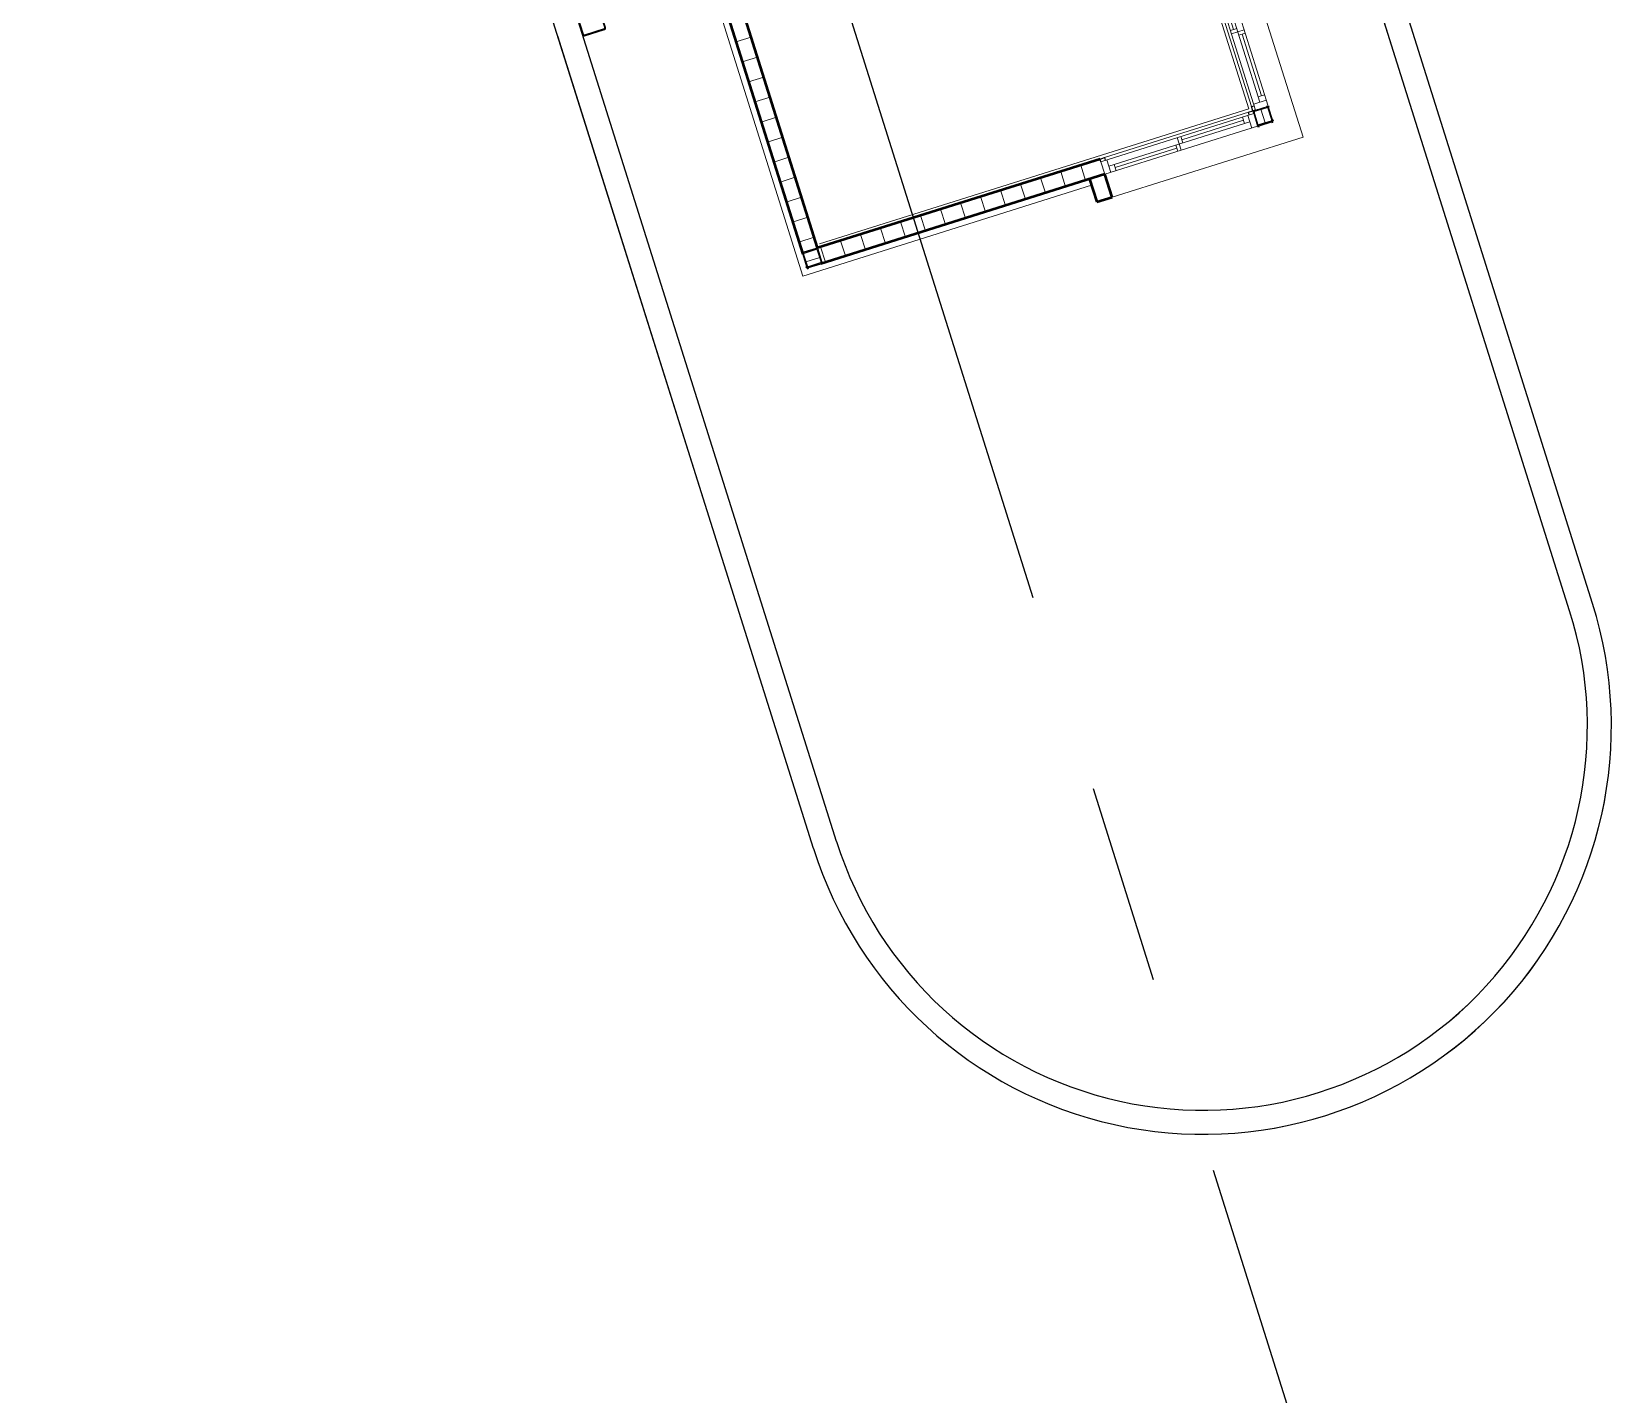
# Model space of a CAD drawing. Header units: metres. Extents: x 689715 to 690980, y 1005284 to 1006835.
# Drawn here: x 690792.26 to 690802.13, y 1005708.67 to 1005717.18 of the extents above; entities that cross this region are included whole.
import ezdxf

# ---------------------------------------------------------------- set-up
doc = ezdxf.new("R2010")
doc.units = ezdxf.units.M
doc.linetypes.add('CENTER', pattern=[2, 1.25, -0.25, 0.25, -0.25])
for name, color, linetype, lineweight in [('A-FLOR', 250, 'Continuous', 9), ('A-GLAZ', 151, 'Continuous', 9), ('A-WALL', 250, 'Continuous', 9), ('A-WALL-PATT', 250, 'Continuous', 25), ('S-COLS', 6, 'Continuous', 25)]:
    doc.layers.add(name, color=color, linetype=linetype, lineweight=lineweight)
doc.layers.add('C-CALLE-ACERA', color=8, linetype='Continuous')
doc.layers.add('CALLES-CENTRO', color=2, linetype='CENTER')

# ---------------------------------------------------------------- blocks, each defined once
blk = doc.blocks.new('PV_VENTANA CORREDIZA - VENTANA DE 1_00 X 1_20-231298-PLANTA ARQUITECTONICA GARITAS FASE II y III')
at = {"layer": 'A-GLAZ', "lineweight": 25}
for p, q in [((-0.4996, 0.05), (-0.4711, 0.05)), ((-0.4996, 0.0325), (-0.4996, 0.05)), ((-0.4711, 0.05), (-0.4711, 0.0325)), ((0.4718, 0.05), (0.5004, 0.05)), ((0.4718, 0.0325), (0.4718, 0.05)), ((0.5004, 0.05), (0.5004, 0.0325))]:
    blk.add_line(p, q, dxfattribs=at)
at = {"layer": 'A-GLAZ'}
for p, q in [((-0.4996, -0.05), (-0.4996, 0.0325)), ((-0.4996, 0.0325), (0.5004, 0.0325)), ((-0.4996, 0.0325), (0.5004, 0.0325)), ((-0.4996, 0.0325), (0.5004, 0.0325)), ((-0.4711, 0.05), (0.4718, 0.05)), ((-0.4615, 0.0325), (-0.4615, -0.05)), ((-0.4615, -0.05), (-0.4615, 0.0325)), ((0.0004, -0.0087), (0.0004, 0.0325)), ((0.0226, 0.0325), (0.0226, -0.0087)), ((0.0226, 0.0119), (0.4273, 0.0119)), ((0.4273, 0.0325), (0.4273, -0.0087)), ((0.4623, -0.05), (0.4623, 0.0325)), ((0.5004, 0.0325), (0.5004, -0.05)), ((0.5004, -0.05), (-0.4996, -0.05)), ((-0.4996, -0.05), (0.5004, -0.05)), ((0.4623, -0.0087), (-0.4615, -0.0087)), ((-0.4266, -0.05), (-0.4266, -0.0087)), ((-0.0219, -0.0294), (-0.4266, -0.0294)), ((-0.0219, -0.05), (-0.0219, -0.0087)), ((0.0004, -0.0087), (0.0004, -0.05))]:
    blk.add_line(p, q, dxfattribs=at)
blk = doc.blocks.new('SHS-Square Hollow Section-Column - TUBO DE 4_-V4-PLANTA ARQUITECTONICA GARITAS FASE II y III')
at = {"layer": 'S-COLS', "lineweight": 18}
h = blk.add_hatch(dxfattribs=at)
h.set_pattern_fill('FP_15', color=256, style=0, pattern_type=2)
h.set_pattern_definition([(45, (444.592, 941.088), (-0.185969083, 0.185969083), []), (45, (444.592, 941.369), (-0.185969083, 0.185969083), [])])
h.paths.add_polyline_path([(0.04, -0.05), (0.0471, -0.0471), (0.05, -0.04), (0.05, 0.04), (0.0471, 0.0471), (0.04, 0.05), (-0.04, 0.05), (-0.0471, 0.0471), (-0.05, 0.04), (-0.05, -0.04), (-0.0471, -0.0471), (-0.04, -0.05)], flags=0)
h.paths.add_polyline_path([(0.04, -0.045), (-0.04, -0.045), (-0.0435, -0.0435), (-0.045, -0.04), (-0.045, 0.04), (-0.0435, 0.0435), (-0.04, 0.045), (0.04, 0.045), (0.0435, 0.0435), (0.045, 0.04), (0.045, -0.04), (0.0435, -0.0435)], flags=0)
at = {"layer": 'S-COLS'}
for p, q in [((-0.045, -0.04), (-0.045, 0.04)), ((-0.04, 0.045), (0.04, 0.045)), ((0.045, 0.04), (0.045, -0.04)), ((0.05, -0.04), (0.05, 0.04)), ((0.04, -0.045), (-0.04, -0.045)), ((-0.04, -0.05), (0.04, -0.05))]:
    blk.add_line(p, q, dxfattribs=at)
for centre, radius, start, end in [((-0.04, 0.04), 0.01, 90, 180), ((-0.04, 0.04), 0.005, 90, 180), ((0.04, 0.04), 0.01, 360, 90), ((0.04, 0.04), 0.005, 0, 90), ((-0.04, -0.04), 0.01, 180, 270), ((-0.04, -0.04), 0.005, 180, 270), ((0.04, -0.04), 0.005, 270, 360), ((0.04, -0.04), 0.01, 270, 360)]:
    blk.add_arc(centre, radius, start, end, dxfattribs=at)
blk = doc.blocks.new('SHS-Square Hollow Section-Column - TUBO DE 4_-V7-PLANTA ARQUITECTONICA GARITAS FASE II y III')
at = {"layer": 'S-COLS', "lineweight": 18}
h = blk.add_hatch(dxfattribs=at)
h.set_pattern_fill('FP_18', color=256, style=0, pattern_type=2)
h.set_pattern_definition([(45, (447.542, 941.088), (-0.185969083, 0.185969083), []), (45, (447.542, 941.369), (-0.185969083, 0.185969083), [])])
h.paths.add_polyline_path([(-0.04, -0.05), (0.04, -0.05), (0.0471, -0.0471), (0.05, -0.04), (0.05, 0.04), (0.0471, 0.0471), (0.04, 0.05), (-0.04, 0.05), (-0.0471, 0.0471), (-0.05, 0.04), (-0.05, -0.04), (-0.0471, -0.0471)], flags=0)
h.paths.add_polyline_path([(-0.04, -0.045), (-0.0435, -0.0435), (-0.045, -0.04), (-0.045, 0.04), (-0.0435, 0.0435), (-0.04, 0.045), (0.04, 0.045), (0.0435, 0.0435), (0.045, 0.04), (0.045, -0.04), (0.0435, -0.0435), (0.04, -0.045)], flags=0)
at = {"layer": 'S-COLS'}
for p, q in [((-0.05, 0.04), (-0.05, -0.04)), ((-0.045, -0.04), (-0.045, 0.04)), ((0.04, 0.05), (-0.04, 0.05)), ((-0.04, 0.045), (0.04, 0.045)), ((0.045, 0.04), (0.045, -0.04)), ((0.05, -0.04), (0.05, 0.04)), ((0.04, -0.045), (-0.04, -0.045)), ((-0.04, -0.05), (0.04, -0.05))]:
    blk.add_line(p, q, dxfattribs=at)
for centre, radius, start, end in [((-0.04, 0.04), 0.01, 90, 180), ((-0.04, 0.04), 0.005, 90, 180), ((0.04, 0.04), 0.01, 360, 90), ((0.04, 0.04), 0.005, 0, 90), ((-0.04, -0.04), 0.01, 180, 270), ((-0.04, -0.04), 0.005, 180, 270), ((0.04, -0.04), 0.005, 270, 360), ((0.04, -0.04), 0.01, 270, 360)]:
    blk.add_arc(centre, radius, start, end, dxfattribs=at)
blk = doc.blocks.new('SHS-Square Hollow Section-Column - TUBO DE 6_-V9-PLANTA ARQUITECTONICA GARITAS FASE II y III')
at = {"layer": 'S-COLS', "lineweight": 18}
h = blk.add_hatch(dxfattribs=at)
h.set_pattern_fill('FP_21', color=256, style=0, pattern_type=2)
h.set_pattern_definition([(45, (448.417, 939.263), (-0.185969083, 0.185969083), []), (45, (448.417, 939.544), (-0.185969083, 0.185969083), [])])
h.paths.add_polyline_path([(-0.0282, -0.075), (0.065, -0.075), (0.0721, -0.0721), (0.075, -0.065), (0.075, 0.065), (0.0721, 0.0721), (0.065, 0.075), (-0.065, 0.075), (-0.0721, 0.0721), (-0.075, 0.065), (-0.075, -0.065), (-0.0721, -0.0721), (-0.065, -0.075)], flags=0)
h.paths.add_polyline_path([(0.065, -0.07), (-0.065, -0.07), (-0.0685, -0.0685), (-0.07, -0.065), (-0.07, 0.065), (-0.0685, 0.0685), (-0.065, 0.07), (0.065, 0.07), (0.0685, 0.0685), (0.07, 0.065), (0.07, -0.065), (0.0685, -0.0685)], flags=0)
at = {"layer": 'S-COLS'}
for p, q in [((-0.075, 0.065), (-0.075, -0.065)), ((-0.07, -0.065), (-0.07, 0.065)), ((0.065, 0.075), (-0.065, 0.075)), ((-0.065, 0.07), (0.065, 0.07)), ((0.07, 0.065), (0.07, -0.065)), ((0.075, -0.065), (0.075, 0.065)), ((0.065, -0.07), (-0.065, -0.07)), ((-0.065, -0.075), (0.065, -0.075))]:
    blk.add_line(p, q, dxfattribs=at)
for centre, radius, start, end in [((-0.065, 0.065), 0.01, 90, 180), ((-0.065, 0.065), 0.005, 90, 180), ((0.065, 0.065), 0.01, 360, 90), ((0.065, 0.065), 0.005, 0, 90), ((-0.065, -0.065), 0.01, 180, 270), ((-0.065, -0.065), 0.005, 180, 270), ((0.065, -0.065), 0.005, 270, 0), ((0.065, -0.065), 0.01, 270, 360)]:
    blk.add_arc(centre, radius, start, end, dxfattribs=at)
blk = doc.blocks.new('A$Cdfa76275')
at = {"layer": 'A-WALL-PATT', "lineweight": 18}
h = blk.add_hatch(dxfattribs=at)
h.set_pattern_fill('FP_3', color=1, angle=90, style=0, pattern_type=2)
h.set_pattern_definition([(3e-15, (-1.49997, -8.04985), (-7e-18, 0.131), [])])
h.paths.add_polyline_path([(-1.4029, -12.15), (-1.4, -12.15), (-1.4, -12.14), (-1.4029, -12.1471), (-1.41, -12.15), (-1.405, -12.15)], flags=0)
h.paths.add_polyline_path([(-1.4935, -12.15), (-1.49, -12.15), (-1.4971, -12.1471), (-1.5, -12.14), (-1.5, -12.15), (-1.4959, -12.15)], flags=0)
h.paths.add_polyline_path([(-1.49, -12.145), (-1.41, -12.145), (-1.4065, -12.1435), (-1.405, -12.14), (-1.405, -12.06), (-1.4065, -12.0565), (-1.41, -12.055), (-1.49, -12.055), (-1.4935, -12.0565), (-1.495, -12.06), (-1.495, -12.14), (-1.4935, -12.1435)], flags=0)
h.paths.add_polyline_path([(-1.4, -12.06), (-1.4, -9.34), (-1.4029, -9.3471), (-1.41, -9.35), (-1.49, -9.35), (-1.4971, -9.3471), (-1.5, -9.34), (-1.5, -12.06), (-1.4971, -12.0529), (-1.49, -12.05), (-1.41, -12.05), (-1.4029, -12.0529), (-1.4015, -12.0565)], flags=0)
h.paths.add_polyline_path([(-1.49, -9.345), (-1.41, -9.345), (-1.4065, -9.3435), (-1.405, -9.34), (-1.405, -9.26), (-1.4065, -9.2565), (-1.41, -9.255), (-1.49, -9.255), (-1.4935, -9.2565), (-1.495, -9.26), (-1.495, -9.34), (-1.4935, -9.3435)], flags=0)
h.paths.add_polyline_path([(-1.5, -9.26), (-1.4971, -9.2529), (-1.49, -9.25), (-1.41, -9.25), (-1.4029, -9.2529), (-1.4, -9.26), (-1.4, -7.95), (-1.5, -7.95), (-1.5, -9.2565)], flags=0)
h.paths.add_polyline_path([(-1.5, -7.35), (-1.4, -7.35), (-1.4, -6.74), (-1.4029, -6.7471), (-1.41, -6.75), (-1.49, -6.75), (-1.4971, -6.7471), (-1.5, -6.74), (-1.5, -6.9724)], flags=0)
h.paths.add_polyline_path([(-1.4273, -6.745), (-1.41, -6.745), (-1.4065, -6.7435), (-1.405, -6.74), (-1.405, -6.66), (-1.4065, -6.6565), (-1.41, -6.655), (-1.49, -6.655), (-1.4935, -6.6565), (-1.495, -6.66), (-1.495, -6.74), (-1.4935, -6.7435), (-1.49, -6.745), (-1.4367, -6.745)], flags=0)
h.paths.add_polyline_path([(-1.4, -6.66), (-1.4, -6.65), (-1.41, -6.65), (-1.4029, -6.6529), (-1.4015, -6.6565)], flags=0)
h.paths.add_polyline_path([(-1.5, -6.66), (-1.4971, -6.6529), (-1.49, -6.65), (-1.5, -6.65), (-1.5, -6.6565)], flags=0)
h.paths.add_polyline_path([(-1.4, -5.65), (-1.4, -5.55), (-1.5, -5.55), (-1.5, -5.65), (-1.41, -5.65)], flags=0)
h = blk.add_hatch(dxfattribs=at)
h.set_pattern_fill('FP_4', color=1, angle=90, style=0, pattern_type=2)
h.set_pattern_definition([(90, (0.07503, -12.14985), (-0.131, 0), [])])
h.paths.add_polyline_path([(-1.3994, -12.15), (0.45, -12.15), (0.45, -12.05), (-1.4, -12.05), (-1.4, -12.15)], flags=0)
h.paths.add_polyline_path([(1.545, -12.15), (1.55, -12.15), (1.55, -12.14), (1.5471, -12.1471), (1.54, -12.15), (1.5435, -12.15)], flags=0)
h.paths.add_polyline_path([(1.4565, -12.15), (1.46, -12.15), (1.4529, -12.1471), (1.45, -12.14), (1.45, -12.15), (1.4541, -12.15)], flags=0)
h.paths.add_polyline_path([(1.54, -12.145), (1.5435, -12.1435), (1.545, -12.14), (1.545, -12.06), (1.5435, -12.0565), (1.54, -12.055), (1.46, -12.055), (1.4565, -12.0565), (1.455, -12.06), (1.455, -12.14), (1.4565, -12.1435), (1.46, -12.145)], flags=0)
h.paths.add_polyline_path([(1.55, -12.06), (1.55, -12.05), (1.54, -12.05), (1.5471, -12.0529), (1.5485, -12.0565)], flags=0)
h.paths.add_polyline_path([(1.45, -12.06), (1.4529, -12.0529), (1.46, -12.05), (1.45, -12.05), (1.45, -12.0565)], flags=0)
at = {"layer": 'A-FLOR', "color": 1}
for p, q in [((2.4, -15.6213), (2.4, -2.84)), ((2.55, -2.8), (2.55, -15.6213)), ((-2.55, -15.6213), (-2.55, -10.3)), ((-2.4, -10.34), (-2.4, -15.6213))]:
    blk.add_line(p, q, dxfattribs=at)
for radius in [2.55, 2.4]:
    blk.add_arc((0, -15.6213), radius, 180, 0, dxfattribs=at)
at = {"layer": 'A-WALL', "color": 1}
for p, q in [((1.43, -12.03), (1.43, -8.7)), ((-1.54, -12.19), (-1.54, -10.3)), ((1.7, -11.05), (1.7, -12.3)), ((-1.38, -12.03), (1.43, -12.03)), ((0.35, -12.19), (-1.54, -12.19)), ((1.7, -12.3), (0.45, -12.3))]:
    blk.add_line(p, q, dxfattribs=at)
at = {"layer": 'A-WALL', "color": 1, "lineweight": 50}
for p, q in [((-1.5, -9.34), (-1.5, -12.06)), ((-1.4, -12.05), (-1.4, -9.34)), ((0.45, -12.05), (-1.4, -12.05)), ((1.55, -12.06), (1.55, -12.05)), ((-1.5, -12.14), (-1.5, -12.15)), ((-1.5, -12.15), (-1.49, -12.15)), ((0.45, -12.15), (-1.41, -12.15)), ((0.35, -12.15), (0.35, -12.3)), ((0.45, -12.3), (0.45, -12.15)), ((1.45, -12.15), (1.46, -12.15)), ((1.54, -12.15), (1.55, -12.15)), ((1.55, -12.15), (1.55, -12.14)), ((0.35, -12.3), (0.45, -12.3))]:
    blk.add_line(p, q, dxfattribs=at)
at = {"layer": 'A-GLAZ', "color": 1, "rotation": 90}
blk.add_blockref('PV_VENTANA CORREDIZA - VENTANA DE 1_00 X 1_20-231298-PLANTA ARQUITECTONICA GARITAS FASE II y III', (1.5, -11.5504), dxfattribs=at)
at = {"layer": 'A-GLAZ', "color": 1}
blk.add_blockref('PV_VENTANA CORREDIZA - VENTANA DE 1_00 X 1_20-231298-PLANTA ARQUITECTONICA GARITAS FASE II y III', (0.9496, -12.1), dxfattribs=at)
at = {"layer": 'S-COLS', "color": 1}
for name, p in [('SHS-Square Hollow Section-Column - TUBO DE 6_-V9-PLANTA ARQUITECTONICA GARITAS FASE II y III', (-2.325, -10.275)), ('SHS-Square Hollow Section-Column - TUBO DE 4_-V7-PLANTA ARQUITECTONICA GARITAS FASE II y III', (-1.45, -12.1)), ('SHS-Square Hollow Section-Column - TUBO DE 4_-V4-PLANTA ARQUITECTONICA GARITAS FASE II y III', (1.5, -12.1))]:
    blk.add_blockref(name, p, dxfattribs=at)

msp = doc.modelspace()

# ---------------------------------------------------------------- linework, layer by layer
at = {"layer": 'C-CALLE-ACERA'}
for p, q in [((690801.8658, 1005713.5679), (690797.1755, 1005728.4685)), ((690802.0089, 1005713.6129), (690797.3186, 1005728.5135)), ((690797.1442, 1005712.0816), (690792.4539, 1005726.9822)), ((690797.2873, 1005712.1267), (690792.597, 1005727.0273))]:
    msp.add_line(p, q, dxfattribs=at)
for radius in [2.55, 2.4]:
    msp.add_arc((690799.5766, 1005712.8473), radius, 197.4727, 17.4727, dxfattribs=at)
at = {"layer": 'CALLES-CENTRO', "linetype": 'CENTER', "ltscale": 5}
msp.add_line((690801.5188, 1005704.109), (690790.5814, 1005738.8556), dxfattribs=at)

# ---------------------------------------------------------------- block references
at = {"rotation": 17.47269559090525}
msp.add_blockref('A$Cdfa76275', (690794.8862, 1005727.7478), dxfattribs=at)

doc.saveas('drawing.dxf')
